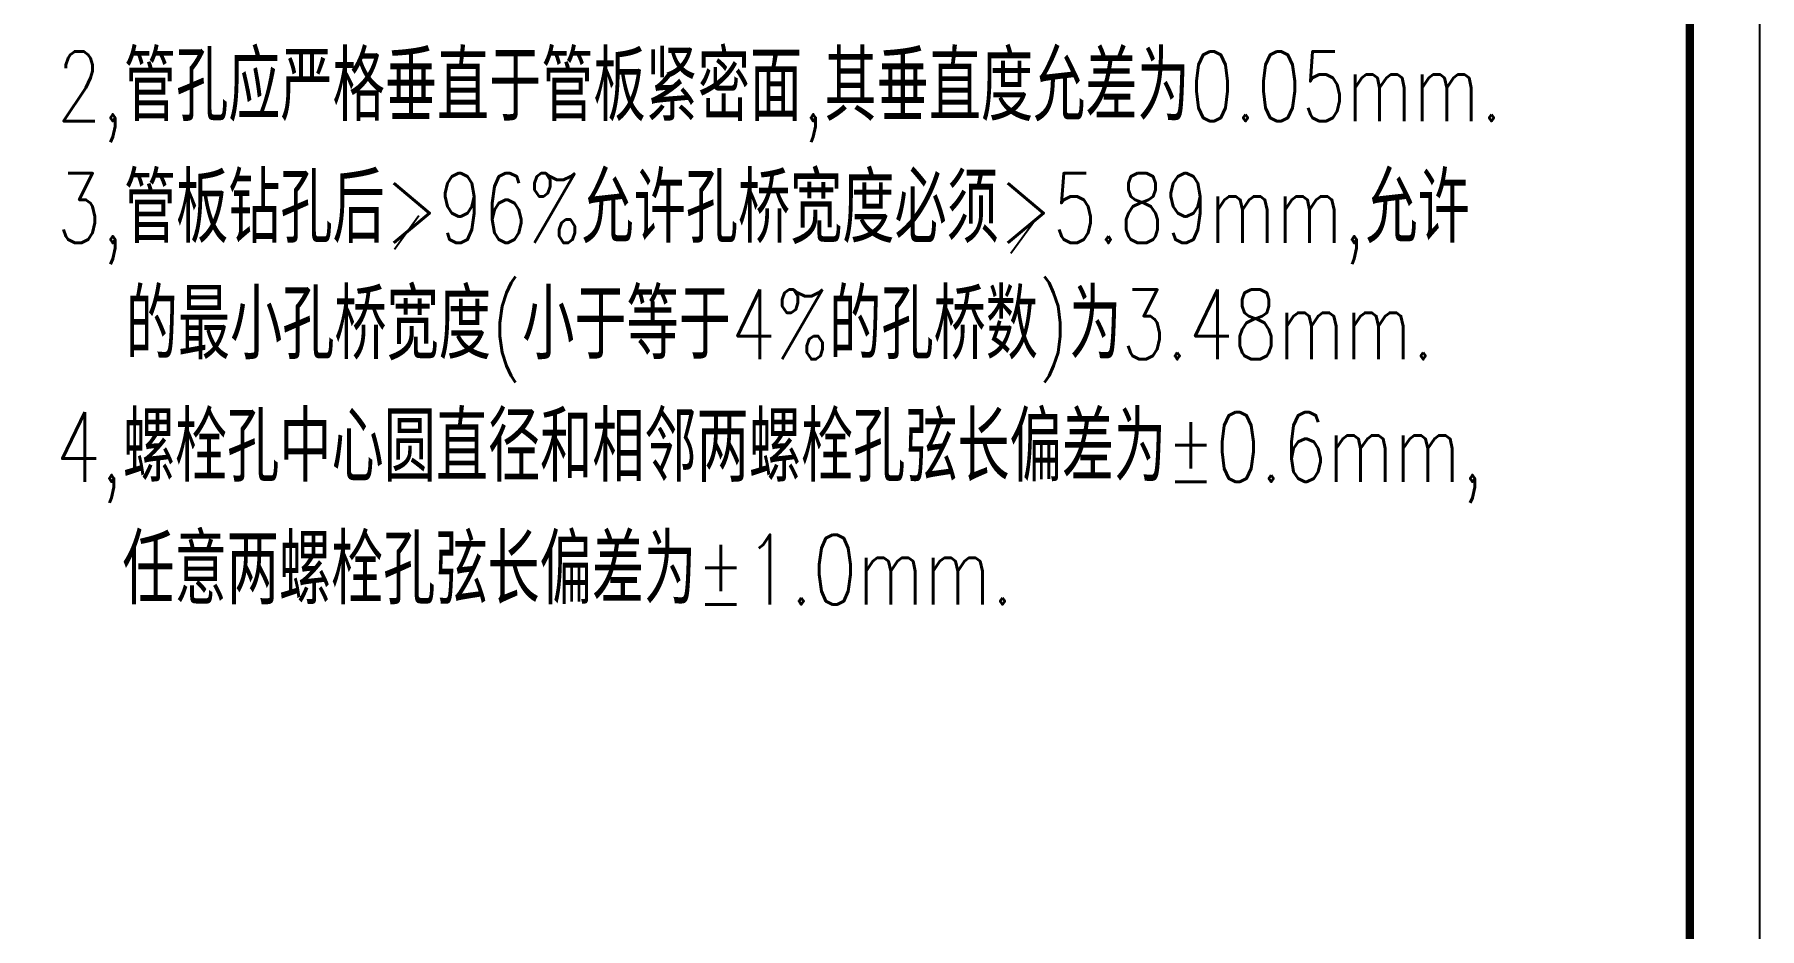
# Model space of a CAD drawing. Extents: x 2423 to 4272, y 1058 to 1658.
# Drawn here: x 4147.6 to 4271.6, y 1148.8 to 1213 of the extents above; entities that cross this region are included whole.
import ezdxf

# ---------------------------------------------------------------- set-up
doc = ezdxf.new("R2010")
doc.units = 0
doc.header["$LTSCALE"] = 9
doc.header["$MEASUREMENT"] = 0
doc.layers.add('1', color=2, linetype='CONTINUOUS')
doc.layers.add('2', color=1, linetype='CONTINUOUS')
doc.styles.add('HZ', font='txt', dxfattribs={"width": 0.75, "bigfont": 'hztxt'})

msp = doc.modelspace()

# ---------------------------------------------------------------- linework, layer by layer
at = {"layer": '1', "linetype": 'ByBlock'}
for p, q in [((4173.466, 1197.58), (4175.231, 1199.995)), ((4217.779, 1197.292), (4219.543, 1199.708))]:
    msp.add_line(p, q, dxfattribs=at)
at = {"layer": '1'}
msp.add_lwpolyline([(3851.601, 1063.972), (3851.601, 1360.972), (4271.601, 1360.972), (4271.601, 1063.972)], close=True, dxfattribs=at)
at = {"layer": '2', "const_width": 0.6}
msp.add_lwpolyline([(3876.601, 1068.972), (3876.601, 1355.972), (4266.601, 1355.972), (4266.601, 1068.972)], close=True, dxfattribs=at)

# ---------------------------------------------------------------- texts
at = {"layer": '1', "style": 'HZ', "width": 0.75}
for s, p in [('2,管孔应严格垂直于管板紧密面,其垂直度允差为0.05mm.', (4149.206, 1206.776)), ('3,管板钻孔后>96%%%允许孔桥宽度必须>5.89mm,允许', (4149.206, 1198.024))]:
    msp.add_text(s, height=5, dxfattribs=at).set_placement(p)
at = {"layer": '1', "linetype": 'ByBlock', "style": 'HZ', "width": 0.75}
for s, p in [('的最小孔桥宽度(小于等于4%%%的孔桥数)为3.48mm.', (4154.159, 1189.664)), ('4,螺栓孔中心圆直径和相邻两螺栓孔弦长偏差为%%p0.6mm,', (4149.125, 1180.858)), ('任意两螺栓孔弦长偏差为%%p1.0mm.', (4153.913, 1172.051))]:
    msp.add_text(s, height=5, dxfattribs=at).set_placement(p)

doc.saveas('drawing.dxf')
